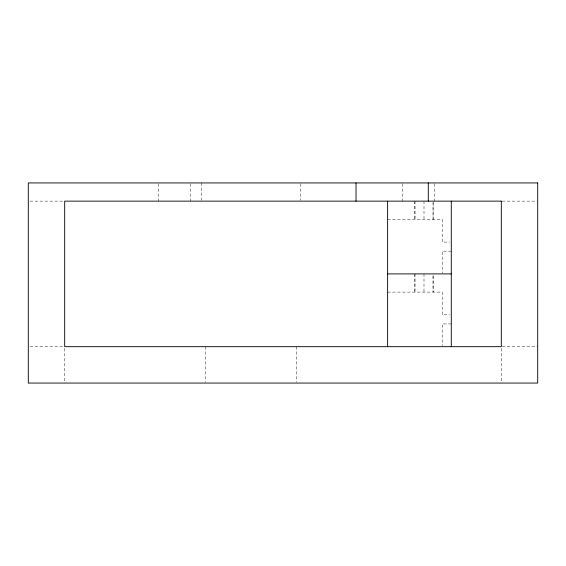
<?xml version="1.0" encoding="UTF-8"?>
<svg xmlns="http://www.w3.org/2000/svg" width="566" height="566" viewBox="0 0 566 566"><rect width="100%" height="100%" fill="white"/><g stroke="black" fill="none" stroke-linecap="round" stroke-linejoin="round"><path stroke-width="0.42" stroke-dasharray="2.83 2.12" d="M30.033 201.135L63.817 201.135M502.183 201.135L536.837 201.135M387.611 219.325L442.188 219.325L442.188 242.064L449.63 242.064M451.286 251.162L442.188 251.162L442.188 273.031M387.611 292.098L442.188 292.098L442.188 314.838L449.63 314.838M451.286 323.936L442.188 323.936L442.188 345.798M30.033 346.675L63.817 346.675M502.183 346.675L537.7 346.675M501.313 348.408L501.313 383.062M434.568 183.809L434.568 201.135M433.089 275.635L433.089 292.098L433.061 273.902M423.998 201.135L423.998 219.325M423.998 273.902L423.998 292.098M414.928 201.135L414.963 219.325M414.928 273.902L414.963 292.098M414.899 201.135L414.899 219.325M414.899 273.902L414.899 292.098M402.73 183.809L402.73 201.135M300.801 183.809L300.801 200.265M296.648 346.675L296.648 382.192M205.677 346.675L205.677 382.192M201.524 182.938L201.524 200.265M190.346 183.809L190.346 201.135M158.508 183.809L158.508 201.135M64.687 348.408L64.687 383.062M433.089 219.325L433.089 201.135L433.061 219.325"/><path stroke-width="0.85" d="M387.611 273.902L451.286 273.902M451.286 201.135L451.286 346.675M428.292 182.938L428.292 201.135M387.611 201.135L387.611 346.675M356.021 182.938L356.021 201.135M537.7 182.938L28.3 182.938L28.3 383.062L537.7 383.062L537.7 182.938M501.313 201.135L64.687 201.135L64.687 346.675L501.313 346.675L501.313 201.135"/></g></svg>
